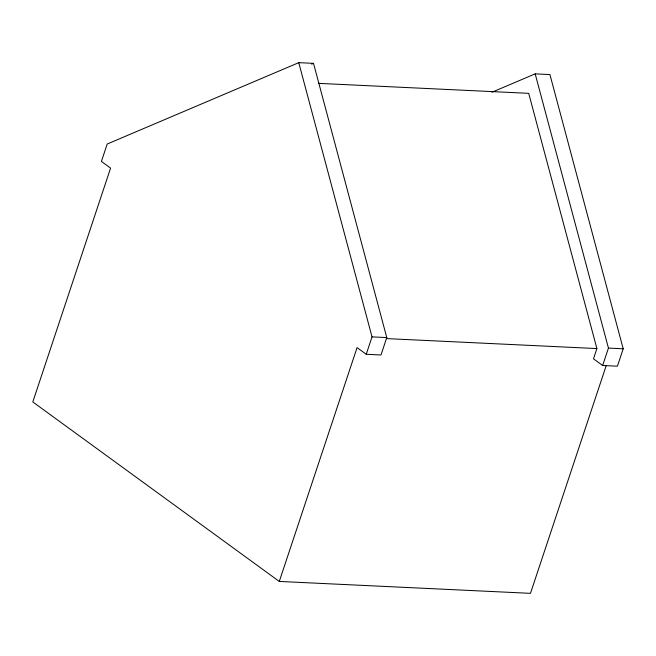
<?xml version="1.0" encoding="UTF-8"?>
<svg xmlns="http://www.w3.org/2000/svg" width="656" height="656" viewBox="0 0 656 656"><rect width="100%" height="100%" fill="white"/><g stroke="black" fill="none" stroke-linecap="round" stroke-linejoin="round"><path stroke-width="0.98" d="M279.284 581.437L357.069 347.606L366.237 354.281L380.988 354.986L386.778 337.578L313.519 63.353L298.759 62.656L107.207 144.025L101.418 161.433L110.585 168.108L32.8 401.931L279.284 581.437L530.466 593.344L606.308 365.343M366.237 354.281L372.026 336.881L298.759 62.656M318.283 83.353L528.703 93.332L596.894 348.574L593.491 358.816L602.659 365.49L617.411 366.196L623.2 348.787L549.933 74.563L535.181 73.866L491.984 92.217M602.659 365.49L608.448 348.09L535.181 73.866M311.641 64.157L313.519 63.353M372.026 336.881L386.778 337.578M608.448 348.09L623.2 348.787M386.474 338.594L596.894 348.574"/></g></svg>
